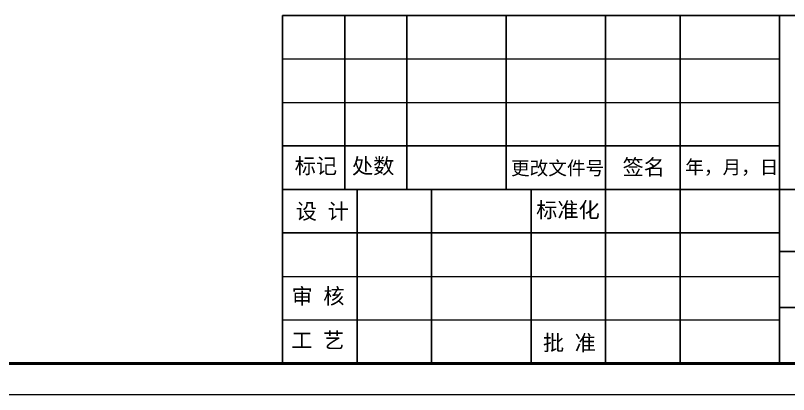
# Model space of a CAD drawing. Header units: millimetres. Extents: x 2517 to 6633, y 792 to 3241.
# Drawn here: x 3396.03 to 3440.84, y 1882.7 to 1904.66 of the extents above; entities that cross this region are included whole.
import ezdxf

# ---------------------------------------------------------------- set-up
doc = ezdxf.new("R2010")
doc.units = ezdxf.units.MM
for name, color, linetype, lineweight in [('实线', 7, 'Continuous', 25), ('引导线', 6, 'Continuous', 9), ('文本', 3, 'Continuous', 15), ('粗实线', 9, 'Continuous', 50)]:
    doc.layers.add(name, color=color, linetype=linetype, lineweight=lineweight)
doc.styles.get("Standard").update_dxf_attribs({"font": 'simfang.ttf'})

msp = doc.modelspace()

# ---------------------------------------------------------------- linework, layer by layer
at = {"layer": '实线'}
for p, q in [((3411.505, 1904.6588), (3476.305, 1904.6588)), ((3411.5118, 1904.6588), (3411.5118, 1884.4988)), ((3415.1118, 1904.6588), (3415.1118, 1894.5788)), ((3418.7118, 1904.6588), (3418.7118, 1894.5788)), ((3424.4718, 1904.6588), (3424.4718, 1894.5788)), ((3430.2318, 1904.6588), (3430.2318, 1884.4988)), ((3434.5518, 1904.6588), (3434.5518, 1884.4988)), ((3440.3118, 1904.6588), (3440.3118, 1884.4988)), ((3411.505, 1897.0988), (3440.3118, 1897.0988)), ((3411.505, 1894.5788), (3440.3118, 1894.5788)), ((3415.8318, 1894.5788), (3415.8318, 1884.4988)), ((3420.1518, 1894.5788), (3420.1518, 1884.4988)), ((3425.9118, 1894.5788), (3425.9118, 1884.4988)), ((3440.3118, 1894.5788), (3458.305, 1894.5788)), ((3411.505, 1892.0588), (3440.3118, 1892.0588)), ((3440.3118, 1890.9788), (3476.305, 1890.9788)), ((3440.3118, 1887.7388), (3458.305, 1887.7388)), ((3411.505, 1884.4988), (3476.305, 1884.4988))]:
    msp.add_line(p, q, dxfattribs=at)
at = {"layer": '引导线'}
for p, q in [((3411.505, 1902.1388), (3440.3118, 1902.1388)), ((3411.505, 1899.6188), (3440.3118, 1899.6188)), ((3411.505, 1889.5388), (3440.3118, 1889.5388)), ((3411.505, 1887.0188), (3440.3118, 1887.0188)), ((3326.905, 1882.6988), (3478.105, 1882.6988))]:
    msp.add_line(p, q, dxfattribs=at)
at = {"layer": '粗实线'}
msp.add_line((3335.905, 1884.4988), (3476.305, 1884.4988), dxfattribs=at)

# ---------------------------------------------------------------- texts
at = {"layer": '文本', "ltscale": 0.2, "attachment_point": 5}
for s, insert, char_height, width in [('标记', (3413.4433, 1895.8959), 0.9, 5.224176), ('处数', (3416.7625, 1895.8881), 0.9, 5.224176), ('签名', (3432.4448, 1895.8262), 0.9, 5.224176), ('更改文件号', (3427.4535, 1895.7689), 0.792, 11.58774), ('年，月，日', (3437.554, 1895.8185), 0.792, 5.224176), ('设 计', (3413.8114, 1893.2612), 0.9, 5.224176), ('标准化', (3428.0545, 1893.3431), 0.9, 5.224176), ('审 核', (3413.5655, 1888.3506), 0.9, 5.224176), ('工 艺', (3413.5511, 1885.8134), 0.9, 5.224176), ('批 准', (3428.1365, 1885.6455), 0.9, 5.224176)]:
    msp.add_mtext(s, dxfattribs=dict(at, insert=insert, char_height=char_height, width=width))

doc.saveas('drawing.dxf')
